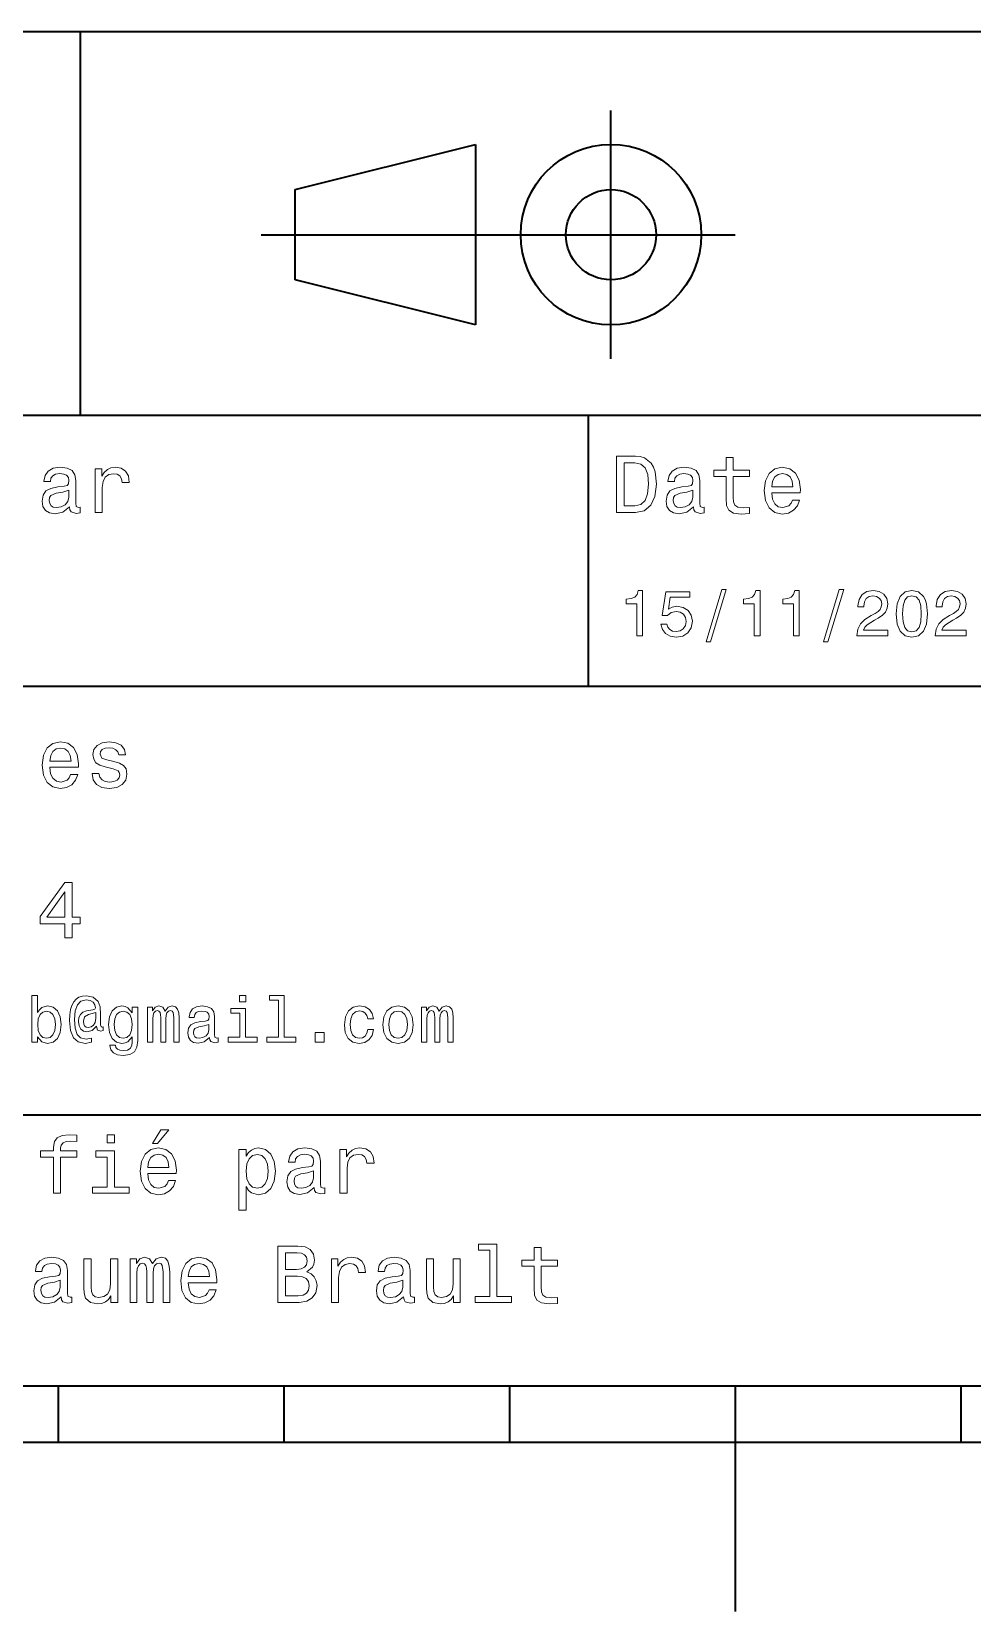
# Model space of a CAD drawing. Extents: x 0 to 297, y 0 to 210.
# Drawn here: x 117.3 to 159, y 0 to 70 of the extents above; entities that cross this region are included whole.
import ezdxf

# ---------------------------------------------------------------- set-up
doc = ezdxf.new("R2010")
doc.units = 0

msp = doc.modelspace()

# ---------------------------------------------------------------- linework, layer by layer
at = {"color": 7, "lineweight": 35}
for p, q in [((97, 70), (287, 70)), ((127.5, 61), (148.5, 61)), ((97, 53), (162, 53)), ((97, 41), (162, 41)), ((97, 22), (162, 22)), ((10, 10), (287, 10)), ((97, 10), (287, 10)), ((98.5, 7.5), (198.5, 7.5))]:
    msp.add_line(p, q, dxfattribs=at)
at = {"color": 7, "lineweight": 35, "ltscale": 0.425}
msp.add_line((119.5, 53), (119.5, 70), dxfattribs=at)
at = {"color": 7, "lineweight": 35, "ltscale": 0.275}
msp.add_line((143, 55.5), (143, 66.5), dxfattribs=at)
at = {"color": 7, "lineweight": 35, "ltscale": 0.206155}
for p, q in [((129, 63), (137, 65)), ((137, 57), (129, 59))]:
    msp.add_line(p, q, dxfattribs=at)
at = {"color": 7, "lineweight": 35, "ltscale": 0.2}
msp.add_line((137, 65), (137, 57), dxfattribs=at)
at = {"color": 7, "lineweight": 35, "ltscale": 0.1}
msp.add_line((129, 59), (129, 63), dxfattribs=at)
at = {"color": 7, "lineweight": 35, "ltscale": 0.3}
msp.add_line((142, 41), (142, 53), dxfattribs=at)
at = {"color": 7, "lineweight": 35, "ltscale": 0.0625}
for p, q in [((118.5, 10), (118.5, 7.5)), ((128.5, 10), (128.5, 7.5)), ((138.5, 10), (138.5, 7.5)), ((158.5, 10), (158.5, 7.5))]:
    msp.add_line(p, q, dxfattribs=at)
at = {"color": 7, "lineweight": 35, "ltscale": 0.25}
msp.add_line((148.5, 10), (148.5, 0), dxfattribs=at)
at = {"color": 7, "lineweight": 13}
for points in [[(144.080688, 51.190563), (143.248566, 51.190563), (143.248566, 48.690563), (144.080688, 48.690563), (144.473343, 48.769814), (144.765137, 49.011169), (144.945251, 49.40382), (145.010086, 49.940563), (144.952454, 50.488113), (144.880402, 50.70425), (144.779541, 50.877163), (144.487747, 51.111313), (144.296829, 51.168949)], [(148.100861, 50.289986), (148.100861, 49.320965), (148.122482, 49.007565), (148.223343, 48.791428), (148.425079, 48.665348), (148.767288, 48.62212), (149.141937, 48.640129), (149.141937, 48.913906), (148.868149, 48.892292), (148.619598, 48.921112), (148.486313, 49.011169), (148.42868, 49.162464), (148.417862, 49.375), (148.417862, 50.289986), (149.141937, 50.289986), (149.141937, 50.560158), (148.417862, 50.560158), (148.417862, 51.125721), (148.100861, 51.125721), (148.100861, 50.560158), (147.553314, 50.560158), (147.553314, 50.289986)], [(119.005043, 48.942726), (119.005043, 48.931919), (119.023056, 48.809441), (119.077087, 48.722984), (119.304031, 48.654541), (119.480545, 48.683357), (119.480545, 48.928314), (119.4049, 48.917507), (119.304031, 48.96434), (119.286026, 49.108429), (119.286026, 50.109871), (119.242798, 50.365635), (119.116714, 50.54575), (118.896973, 50.65382), (118.587173, 50.693443), (118.284584, 50.650219), (118.061241, 50.52774), (117.920746, 50.336815), (117.873917, 50.084656), (117.873917, 50.063042), (118.158501, 50.063042), (118.183716, 50.21434), (118.26297, 50.322407), (118.392654, 50.387249), (118.57637, 50.412464), (118.752884, 50.394455), (118.878967, 50.34042), (118.954613, 50.246758), (118.979828, 50.117077), (118.965416, 49.965778), (118.907784, 49.890129), (118.763687, 49.854107), (118.493515, 49.825291), (118.183716, 49.760448), (117.963974, 49.645176), (117.834297, 49.465057), (117.79467, 49.19849), (117.830688, 48.960735), (117.942368, 48.784222), (118.122482, 48.67255), (118.37104, 48.632927), (118.706055, 48.708576)], [(120.143372, 48.690563), (120.460373, 48.690563), (120.460373, 49.796471), (120.492798, 50.063042), (120.590057, 50.253963), (120.748558, 50.369236), (120.961098, 50.408863), (121.119598, 50.383648), (121.238472, 50.3116), (121.310516, 50.189121), (121.335739, 50.023415), (121.656342, 50.023415), (121.613113, 50.315205), (121.49424, 50.524136), (121.296112, 50.650219), (121.02594, 50.693443), (120.842224, 50.664627), (120.683716, 50.592579), (120.543228, 50.4701), (120.431557, 50.304398), (120.431557, 50.625), (120.143372, 50.625)], [(144.055481, 50.891571), (144.329254, 50.837536), (144.516571, 50.671829), (144.628235, 50.376442), (144.664261, 49.940563), (144.624634, 49.519093), (144.51297, 49.223705), (144.322052, 49.047192), (144.055481, 48.989555), (143.583572, 48.989555), (143.583572, 50.891571)], [(146.656342, 48.942726), (146.656342, 48.931919), (146.674347, 48.809441), (146.728394, 48.722984), (146.955338, 48.654541), (147.131851, 48.683357), (147.131851, 48.928314), (147.056198, 48.917507), (146.955338, 48.96434), (146.937317, 49.108429), (146.937317, 50.109871), (146.894089, 50.365635), (146.768005, 50.54575), (146.548264, 50.65382), (146.23848, 50.693443), (145.935883, 50.650219), (145.71254, 50.52774), (145.572052, 50.336815), (145.525223, 50.084656), (145.525223, 50.063042), (145.809799, 50.063042), (145.835022, 50.21434), (145.914261, 50.322407), (146.043945, 50.387249), (146.227661, 50.412464), (146.404175, 50.394455), (146.530258, 50.34042), (146.605911, 50.246758), (146.631119, 50.117077), (146.616714, 49.965778), (146.559082, 49.890129), (146.414978, 49.854107), (146.144806, 49.825291), (145.835022, 49.760448), (145.61528, 49.645176), (145.485596, 49.465057), (145.445969, 49.19849), (145.481995, 48.960735), (145.593658, 48.784222), (145.773773, 48.67255), (146.022339, 48.632927), (146.357346, 48.708576)], [(150.121765, 49.565922), (151.389771, 49.565922), (151.393372, 49.713619), (151.335739, 50.127884), (151.177231, 50.437683), (150.925079, 50.625), (150.590057, 50.693443), (150.262253, 50.621399), (150.010086, 50.41967), (149.847977, 50.091862), (149.790344, 49.659584), (149.844376, 49.216499), (150.006485, 48.892292), (150.255051, 48.690563), (150.579254, 48.62212), (150.860229, 48.668949), (151.090775, 48.791428), (151.260086, 48.98595), (151.357346, 49.245319), (151.043945, 49.245319), (150.979111, 49.101227), (150.885452, 48.993156), (150.618881, 48.9067), (150.413544, 48.946327), (150.258652, 49.072407), (150.157776, 49.27774), (150.121765, 49.555115)], [(150.121765, 49.832493), (150.161377, 50.081055), (150.258652, 50.264771), (150.406342, 50.376442), (150.600861, 50.416069), (150.791794, 50.376442), (150.939484, 50.264771), (151.029541, 50.081055), (151.061966, 49.832493)], [(118.969025, 49.367798), (118.925797, 49.180477), (118.810516, 49.036385), (118.637611, 48.942726), (118.425072, 48.910305), (118.288185, 48.928314), (118.190926, 48.98595), (118.129684, 49.086815), (118.111671, 49.227306), (118.126083, 49.353386), (118.183716, 49.443443), (118.414268, 49.544312), (118.706055, 49.587536), (118.969025, 49.673992)], [(146.620316, 49.367798), (146.577087, 49.180477), (146.461823, 49.036385), (146.28891, 48.942726), (146.07637, 48.910305), (145.939484, 48.928314), (145.842224, 48.98595), (145.780975, 49.086815), (145.76297, 49.227306), (145.777374, 49.353386), (145.835022, 49.443443), (146.065567, 49.544312), (146.357346, 49.587536), (146.620316, 49.673992)], [(144.14122, 43.224785), (144.403458, 43.224785), (144.403458, 45.239193), (144.207504, 45.239193), (144.155624, 45.0634), (144.05188, 44.945248), (143.893372, 44.876083), (143.674362, 44.853027), (143.674362, 44.648415), (144.14122, 44.648415)], [(145.213257, 43.746399), (145.276657, 43.510086), (145.417877, 43.325649), (145.625366, 43.210377), (145.890488, 43.167149), (146.181564, 43.219021), (146.409225, 43.360233), (146.553314, 43.585014), (146.608078, 43.873199), (146.559082, 44.141212), (146.420761, 44.351585), (146.20462, 44.487034), (145.925079, 44.536022), (145.708939, 44.501442), (145.541794, 44.406342), (145.622482, 44.945248), (146.498566, 44.945248), (146.498566, 45.181557), (145.429398, 45.181557), (145.270905, 44.12104), (145.50145, 44.12104), (145.668594, 44.256485), (145.881851, 44.305477), (146.066284, 44.273777), (146.207504, 44.181557), (146.296829, 44.040348), (146.328537, 43.858791), (146.296829, 43.677235), (146.20462, 43.536022), (146.0634, 43.446686), (145.881851, 43.414986), (145.729111, 43.435158), (145.610962, 43.501442), (145.524506, 43.605186), (145.481277, 43.746399)], [(147.213257, 42.956772), (147.412109, 42.956772), (148.109512, 45.279541), (147.907791, 45.279541)], [(149.345825, 43.224785), (149.608078, 43.224785), (149.608078, 45.239193), (149.412109, 45.239193), (149.360229, 45.0634), (149.256485, 44.945248), (149.097992, 44.876083), (148.878967, 44.853027), (148.878967, 44.648415), (149.345825, 44.648415)], [(151.080688, 43.224785), (151.342941, 43.224785), (151.342941, 45.239193), (151.146973, 45.239193), (151.095108, 45.0634), (150.991364, 44.945248), (150.832855, 44.876083), (150.613831, 44.853027), (150.613831, 44.648415), (151.080688, 44.648415)], [(152.417877, 42.956772), (152.616714, 42.956772), (153.314133, 45.279541), (153.112396, 45.279541)], [(153.899139, 43.224785), (155.273773, 43.224785), (155.273773, 43.472622), (154.187317, 43.472622), (154.247849, 43.60807), (154.351593, 43.720463), (154.671478, 43.925072), (154.841507, 44.011528), (155.031708, 44.135448), (155.167145, 44.279541), (155.244965, 44.44957), (155.273773, 44.642651), (155.224792, 44.884727), (155.08934, 45.074928), (154.881851, 45.195965), (154.613831, 45.239193), (154.337173, 45.190201), (154.126801, 45.054756), (153.991364, 44.838619), (153.945251, 44.553314), (153.945251, 44.51297), (154.207504, 44.51297), (154.207504, 44.536022), (154.233429, 44.731991), (154.311249, 44.876083), (154.435165, 44.9683), (154.599426, 45), (154.766571, 44.971184), (154.890488, 44.899136), (154.971191, 44.786743), (155, 44.645535), (154.979828, 44.51297), (154.925079, 44.400578), (154.832855, 44.302593), (154.706055, 44.216141), (154.536026, 44.12392), (154.253601, 43.945248), (154.054764, 43.755043), (153.9366, 43.524498), (153.899139, 43.233429)], [(155.642654, 44.201729), (155.685883, 43.749279), (155.821335, 43.426514), (156.037476, 43.230549), (156.337173, 43.167149), (156.634003, 43.230549), (156.850143, 43.426514), (156.982712, 43.749279), (157.028824, 44.201729), (156.982712, 44.651299), (156.927963, 44.829971), (156.850143, 44.976948), (156.634003, 45.172913), (156.337173, 45.239193), (156.037476, 45.172913), (155.821335, 44.974064), (155.685883, 44.651299)], [(155.919312, 44.201729), (155.942368, 44.550434), (156.01442, 44.801155), (156.144104, 44.948128), (156.337173, 45), (156.527374, 44.948128), (156.657059, 44.801155), (156.729111, 44.550434), (156.752167, 44.201729), (156.729111, 43.850143), (156.657059, 43.599426), (156.527374, 43.45245), (156.337173, 43.403458), (156.144104, 43.45245), (156.01442, 43.599426), (155.942368, 43.850143)], [(157.368881, 43.224785), (158.743515, 43.224785), (158.743515, 43.472622), (157.657059, 43.472622), (157.71759, 43.60807), (157.821335, 43.720463), (158.14122, 43.925072), (158.311249, 44.011528), (158.50145, 44.135448), (158.636887, 44.279541), (158.714706, 44.44957), (158.743515, 44.642651), (158.694534, 44.884727), (158.559082, 45.074928), (158.351593, 45.195965), (158.083572, 45.239193), (157.806915, 45.190201), (157.596542, 45.054756), (157.461105, 44.838619), (157.414993, 44.553314), (157.414993, 44.51297), (157.677231, 44.51297), (157.677231, 44.536022), (157.703171, 44.731991), (157.780991, 44.876083), (157.904907, 44.9683), (158.069168, 45), (158.236313, 44.971184), (158.360229, 44.899136), (158.440918, 44.786743), (158.469742, 44.645535), (158.44957, 44.51297), (158.394821, 44.400578), (158.302597, 44.302593), (158.175797, 44.216141), (158.005768, 44.12392), (157.723343, 43.945248), (157.524506, 43.755043), (157.406342, 43.524498), (157.368881, 43.233429)], [(118.133286, 37.406338), (119.401299, 37.406338), (119.4049, 37.554035), (119.34726, 37.9683), (119.188766, 38.278099), (118.9366, 38.465416), (118.601585, 38.533859), (118.273773, 38.461815), (118.021614, 38.260086), (117.859512, 37.932278), (117.801872, 37.5), (117.855911, 37.056915), (118.018013, 36.732708), (118.266571, 36.530979), (118.590775, 36.462536), (118.871758, 36.509365), (119.10231, 36.631844), (119.271614, 36.826366), (119.368881, 37.085735), (119.055481, 37.085735), (118.990631, 36.941643), (118.896973, 36.833572), (118.630402, 36.747116), (118.425072, 36.786743), (118.270172, 36.912823), (118.169312, 37.118156), (118.133286, 37.395531)], [(120.971901, 37.658501), (120.66571, 37.730545), (120.438766, 37.8134), (120.363113, 37.982708), (120.384727, 38.101585), (120.460373, 38.188038), (120.582855, 38.242073), (120.759369, 38.263687), (120.92868, 38.242073), (121.061966, 38.177231), (121.148415, 38.079971), (121.184441, 37.950287), (121.49424, 37.950287), (121.49424, 37.957493), (121.440201, 38.191643), (121.292511, 38.375359), (121.061966, 38.490635), (120.759369, 38.533859), (120.453171, 38.490635), (120.229828, 38.371758), (120.08934, 38.195244), (120.046112, 37.971901), (120.078529, 37.755764), (120.179398, 37.604465), (120.3451, 37.496399), (120.586456, 37.42075), (120.939484, 37.334293), (121.155624, 37.244236), (121.213257, 37.172188), (121.234871, 37.064121), (121.202454, 36.930836), (121.115997, 36.829971), (120.97551, 36.765129), (120.788185, 36.743515), (120.590057, 36.765129), (120.445969, 36.840778), (120.348709, 36.963257), (120.309082, 37.132565), (120.002884, 37.132565), (120.053314, 36.844379), (120.201012, 36.635445), (120.435158, 36.509365), (120.759369, 36.462536), (121.097984, 36.509365), (121.346542, 36.635445), (121.497841, 36.837173), (121.551872, 37.100143), (121.512253, 37.327087), (121.400574, 37.481987), (121.216858, 37.582851)], [(118.133286, 37.672909), (118.172913, 37.921471), (118.270172, 38.105186), (118.41787, 38.216858), (118.612396, 38.256485), (118.803314, 38.216858), (118.951012, 38.105186), (119.041069, 37.921471), (119.073486, 37.672909)], [(118.799713, 29.850143), (119.123917, 29.850143), (119.123917, 30.46974), (119.480545, 30.46974), (119.480545, 30.757925), (119.123917, 30.757925), (119.123917, 32.296108), (118.796112, 32.296108), (117.701012, 30.786743), (117.701012, 30.46974), (118.799713, 30.46974)], [(118.003601, 30.757925), (118.799713, 31.878241), (118.799713, 30.757925)], [(117.593658, 25.463978), (117.780975, 25.242075), (118.03746, 25.170031), (118.279541, 25.224785), (118.472626, 25.38905), (118.593658, 25.651299), (118.639771, 26), (118.593658, 26.348703), (118.469742, 26.60807), (118.279541, 26.769453), (118.03746, 26.827091), (117.783859, 26.752163), (117.680115, 26.659943), (117.593658, 26.536024), (117.593658, 27.293949), (117.340057, 27.293949), (117.340057, 25.224785), (117.593658, 25.224785)], [(120.504318, 25.734871), (120.504318, 25.902018), (120.458214, 25.893373), (120.403458, 25.913546), (120.386169, 25.974064), (120.386169, 26.446688), (120.363113, 26.780981), (120.270889, 27.02882), (120.054756, 27.213257), (119.752159, 27.279539), (119.57637, 27.262249), (119.426514, 27.210375), (119.296829, 27.12392), (119.193085, 27.002882), (119.112389, 26.850145), (119.054756, 26.662825), (119.020172, 26.438042), (119.008644, 26.184439), (119.048988, 25.737753), (119.178673, 25.42075), (119.394814, 25.230549), (119.703171, 25.170031), (119.985588, 25.216139), (119.985588, 25.406342), (119.737747, 25.360231), (119.498558, 25.409224), (119.340057, 25.567724), (119.253601, 25.835735), (119.227661, 26.224785), (119.256485, 26.605188), (119.354462, 26.876081), (119.51297, 27.040346), (119.743515, 27.095102), (119.919312, 27.063402), (120.048988, 26.988474), (120.129684, 26.876081), (120.158501, 26.746399), (120.126801, 26.682999), (120.040344, 26.654179), (119.757927, 26.610952), (119.602303, 26.547552), (119.489914, 26.449568), (119.42363, 26.314121), (119.403458, 26.135448), (119.429398, 25.942364), (119.501442, 25.798271), (119.619598, 25.708935), (119.775215, 25.680117), (120.002884, 25.740635), (120.195969, 25.930836), (120.195969, 25.913546), (120.242073, 25.760807), (120.400574, 25.714699)], [(122.028816, 25.293949), (122.028816, 26.772335), (121.786743, 26.772335), (121.786743, 26.521614), (121.587898, 26.749281), (121.466858, 26.806917), (121.331413, 26.827091), (121.086456, 26.769453), (120.896255, 26.60807), (120.772339, 26.348703), (120.729111, 26), (120.772339, 25.648417), (120.896255, 25.38905), (121.086456, 25.224785), (121.331413, 25.170031), (121.469742, 25.190203), (121.585014, 25.242075), (121.786743, 25.461096), (121.786743, 25.242075), (121.763687, 25.069166), (121.700287, 24.945246), (121.579254, 24.873199), (121.39769, 24.847263), (121.239197, 24.864553), (121.126801, 24.907782), (121.060516, 24.98271), (121.040344, 25.083574), (120.795387, 25.083574), (120.795387, 25.072046), (120.832855, 24.887609), (120.948128, 24.749281), (121.132568, 24.659943), (121.383286, 24.628242), (121.682999, 24.671471), (121.881844, 24.792509), (121.994232, 25.002882)], [(122.458214, 25.224785), (122.691643, 25.224785), (122.691643, 26.259367), (122.706055, 26.414986), (122.749283, 26.527378), (122.815567, 26.59366), (122.902016, 26.619598), (122.971184, 26.596542), (123.017288, 26.538906), (123.040344, 26.440924), (123.048996, 26.311241), (123.048996, 25.224785), (123.268013, 25.224785), (123.268013, 26.259367), (123.282425, 26.412106), (123.325653, 26.524496), (123.394814, 26.59366), (123.48127, 26.619598), (123.55043, 26.596542), (123.596542, 26.538906), (123.625359, 26.311241), (123.625359, 25.224785), (123.858788, 25.224785), (123.858788, 26.293949), (123.844383, 26.515852), (123.798271, 26.685881), (123.706055, 26.789627), (123.556198, 26.827091), (123.380402, 26.769453), (123.244957, 26.602306), (123.138329, 26.766571), (122.959656, 26.827091), (122.795387, 26.769453), (122.682999, 26.60807), (122.682999, 26.772335), (122.458214, 26.772335)], [(125.213257, 25.426514), (125.213257, 25.417868), (125.227669, 25.319885), (125.270897, 25.250721), (125.452454, 25.195967), (125.593658, 25.219021), (125.593658, 25.414986), (125.533142, 25.406342), (125.452454, 25.443806), (125.438042, 25.559078), (125.438042, 26.360231), (125.403458, 26.564842), (125.302597, 26.708935), (125.126801, 26.795389), (124.878967, 26.827091), (124.636887, 26.792507), (124.458214, 26.694525), (124.345825, 26.541788), (124.308357, 26.340059), (124.308357, 26.322767), (124.536026, 26.322767), (124.556198, 26.443806), (124.619598, 26.53026), (124.723343, 26.582134), (124.870316, 26.602306), (125.011528, 26.587896), (125.112396, 26.54467), (125.172913, 26.469742), (125.193085, 26.365995), (125.181557, 26.244957), (125.135452, 26.184439), (125.020172, 26.155621), (124.804031, 26.132566), (124.556198, 26.080692), (124.380402, 25.988474), (124.276657, 25.844381), (124.244957, 25.631124), (124.273773, 25.440924), (124.363113, 25.299713), (124.507202, 25.210375), (124.706055, 25.178675), (124.97406, 25.239195)], [(126.804039, 25.438042), (126.804039, 26.720463), (126.15274, 26.720463), (126.15274, 26.504324), (126.55043, 26.504324), (126.55043, 25.438042), (126.0317, 25.438042), (126.0317, 25.224785), (127.328529, 25.224785), (127.328529, 25.438042)], [(126.812683, 27.293949), (126.54467, 27.293949), (126.54467, 27.005764), (126.812683, 27.005764)], [(128.268021, 27.080692), (128.268021, 25.438042), (127.746399, 25.438042), (127.746399, 25.224785), (129.040344, 25.224785), (129.040344, 25.438042), (128.521622, 25.438042), (128.521622, 27.293949), (127.870316, 27.293949), (127.870316, 27.080692)], [(132.219025, 26.259367), (132.469742, 26.259367), (132.417877, 26.489914), (132.293945, 26.671471), (132.100861, 26.783863), (131.850143, 26.827091), (131.573486, 26.769453), (131.363113, 26.60807), (131.23056, 26.345821), (131.184448, 25.994238), (131.227661, 25.645535), (131.357361, 25.386168), (131.561966, 25.224785), (131.841507, 25.170031), (132.08934, 25.213257), (132.282425, 25.334295), (132.414993, 25.524496), (132.472626, 25.778099), (132.23056, 25.778099), (132.187317, 25.616716), (132.106628, 25.495678), (131.991364, 25.42075), (131.850143, 25.397696), (131.674347, 25.43516), (131.547546, 25.550434), (131.469742, 25.737753), (131.443817, 26.002882), (131.469742, 26.262249), (131.55043, 26.449568), (131.680115, 26.564842), (131.850143, 26.605188), (132, 26.579252), (132.112396, 26.51297), (132.187317, 26.40346)], [(132.893372, 25.99712), (132.939484, 25.645535), (133.072052, 25.386168), (133.282425, 25.224785), (133.56485, 25.170031), (133.844391, 25.224785), (134.054764, 25.383286), (134.187317, 25.642653), (134.236313, 25.99712), (134.187317, 26.348703), (134.054764, 26.610952), (133.844391, 26.769453), (133.56485, 26.827091), (133.282425, 26.769453), (133.072052, 26.60807), (132.939484, 26.348703)], [(133.15274, 26), (133.17868, 26.259367), (133.259369, 26.446688), (133.389053, 26.56196), (133.56485, 26.602306), (133.737762, 26.56196), (133.867432, 26.449568), (133.948135, 26.259367), (133.976944, 26), (133.948135, 25.737753), (133.867432, 25.547552), (133.737762, 25.432278), (133.56485, 25.394814), (133.389053, 25.432278), (133.259369, 25.547552), (133.17868, 25.737753)], [(134.60231, 25.224785), (134.835739, 25.224785), (134.835739, 26.259367), (134.850143, 26.414986), (134.893372, 26.527378), (134.959656, 26.59366), (135.046112, 26.619598), (135.11528, 26.596542), (135.161392, 26.538906), (135.184448, 26.440924), (135.193085, 26.311241), (135.193085, 25.224785), (135.412109, 25.224785), (135.412109, 26.259367), (135.426514, 26.412106), (135.469742, 26.524496), (135.53891, 26.59366), (135.625366, 26.619598), (135.694534, 26.596542), (135.740631, 26.538906), (135.769455, 26.311241), (135.769455, 25.224785), (136.002884, 25.224785), (136.002884, 26.293949), (135.98848, 26.515852), (135.942368, 26.685881), (135.850143, 26.789627), (135.700287, 26.827091), (135.524506, 26.769453), (135.389053, 26.602306), (135.282425, 26.766571), (135.10376, 26.827091), (134.939484, 26.769453), (134.827087, 26.60807), (134.827087, 26.772335), (134.60231, 26.772335)], [(118.380402, 26), (118.351585, 25.740635), (118.273773, 25.550434), (118.149857, 25.43516), (117.994232, 25.397696), (117.824203, 25.43516), (117.700287, 25.550434), (117.622475, 25.737753), (117.596542, 26), (117.622475, 26.259367), (117.700287, 26.446688), (117.824203, 26.559078), (117.994232, 26.599424), (118.149857, 26.559078), (118.273773, 26.443806), (118.351585, 26.256485)], [(120.170029, 26.279539), (120.141212, 26.100866), (120.069168, 25.974064), (119.959656, 25.896255), (119.829971, 25.873199), (119.740631, 25.887609), (119.677231, 25.939482), (119.636887, 26.025938), (119.625359, 26.146975), (119.674347, 26.345821), (119.841499, 26.449568), (120.170029, 26.53026)], [(120.991356, 26), (121.017288, 26.256485), (121.0951, 26.446688), (121.216141, 26.559078), (121.377518, 26.599424), (121.547546, 26.559078), (121.674347, 26.446688), (121.752159, 26.256485), (121.780975, 26), (121.752159, 25.737753), (121.674347, 25.550434), (121.547546, 25.43516), (121.377518, 25.397696), (121.216141, 25.43516), (121.0951, 25.550434), (121.017288, 25.740635)], [(125.184441, 25.766571), (125.149857, 25.616716), (125.05764, 25.501442), (124.919312, 25.426514), (124.749283, 25.400578), (124.639771, 25.414986), (124.561958, 25.461096), (124.51297, 25.541788), (124.498558, 25.654181), (124.510086, 25.755045), (124.556198, 25.827091), (124.740631, 25.907782), (124.97406, 25.942364), (125.184441, 26.011528)], [(129.896255, 25.224785), (130.293945, 25.224785), (130.293945, 25.654181), (129.896255, 25.654181)], [(118.295387, 20.130404), (118.295387, 18.530979), (118.612396, 18.530979), (118.612396, 20.130404), (119.332855, 20.130404), (119.332855, 20.400576), (118.612396, 20.400576), (118.612396, 20.519451), (118.637611, 20.663544), (118.720459, 20.760807), (118.860954, 20.818443), (119.062683, 20.840057), (119.332855, 20.825647), (119.332855, 21.099422), (118.990631, 21.117435), (118.680832, 21.085014), (118.464699, 20.987751), (118.335014, 20.818443), (118.295387, 20.577089), (118.295387, 20.400576), (117.715424, 20.400576), (117.715424, 20.130404)], [(121.004326, 21.117435), (120.669312, 21.117435), (120.669312, 20.757204), (121.004326, 20.757204)], [(122.690201, 20.728386), (122.90274, 20.728386), (123.403458, 21.340778), (123.05043, 21.340778)], [(120.993515, 18.79755), (120.993515, 20.400576), (120.179398, 20.400576), (120.179398, 20.130404), (120.676514, 20.130404), (120.676514, 18.79755), (120.028099, 18.79755), (120.028099, 18.530979), (121.649139, 18.530979), (121.649139, 18.79755)], [(122.470459, 19.40634), (123.73848, 19.40634), (123.742081, 19.554033), (123.684441, 19.9683), (123.52594, 20.278097), (123.273773, 20.465418), (122.938766, 20.533861), (122.610954, 20.461815), (122.358795, 20.260086), (122.196686, 19.932276), (122.139053, 19.5), (122.193085, 19.056915), (122.355194, 18.732708), (122.603745, 18.530979), (122.927956, 18.462536), (123.208939, 18.509365), (123.439484, 18.631844), (123.608795, 18.826368), (123.706055, 19.085733), (123.392654, 19.085733), (123.327812, 18.941643), (123.234154, 18.833572), (122.967583, 18.747118), (122.762253, 18.786743), (122.607353, 18.912823), (122.506485, 19.118155), (122.470459, 19.395533)], [(126.829254, 20.166426), (126.829254, 20.465418), (126.512253, 20.465418), (126.512253, 17.7817), (126.829254, 17.7817), (126.829254, 18.826368), (126.940926, 18.657061), (127.067009, 18.545389), (127.38401, 18.462536), (127.6866, 18.530979), (127.924355, 18.736311), (128.079254, 19.060518), (128.136887, 19.5), (128.079254, 19.935879), (127.924355, 20.260086), (127.6866, 20.461815), (127.38401, 20.533861), (127.211098, 20.512247), (127.0634, 20.443804), (126.937325, 20.328529)], [(129.847992, 18.78314), (129.847992, 18.772333), (129.865997, 18.649855), (129.920029, 18.5634), (130.146973, 18.494957), (130.323486, 18.523775), (130.323486, 18.768732), (130.247849, 18.757925), (130.146973, 18.804754), (130.128967, 18.948847), (130.128967, 19.950287), (130.085739, 20.206051), (129.959656, 20.386166), (129.739914, 20.494236), (129.430115, 20.533861), (129.127533, 20.490633), (128.904175, 20.368155), (128.763687, 20.177233), (128.716858, 19.925072), (128.716858, 19.903458), (129.00145, 19.903458), (129.026657, 20.054754), (129.105911, 20.162823), (129.235596, 20.227665), (129.419312, 20.252882), (129.595825, 20.234869), (129.721909, 20.180836), (129.797562, 20.087175), (129.822769, 19.957493), (129.808365, 19.806194), (129.750732, 19.730547), (129.606628, 19.694523), (129.336456, 19.665705), (129.026657, 19.600864), (128.806915, 19.48559), (128.677246, 19.305475), (128.637619, 19.038904), (128.67363, 18.801151), (128.785309, 18.62464), (128.965424, 18.512968), (129.213989, 18.473343), (129.548996, 18.54899)], [(130.986313, 18.530979), (131.303314, 18.530979), (131.303314, 19.636887), (131.335739, 19.903458), (131.432999, 20.094379), (131.591507, 20.209654), (131.804047, 20.249279), (131.96254, 20.224062), (132.081421, 20.152016), (132.153473, 20.029537), (132.17868, 19.863832), (132.499283, 19.863832), (132.456055, 20.155619), (132.337189, 20.364553), (132.139053, 20.490633), (131.868881, 20.533861), (131.685165, 20.505043), (131.526657, 20.432997), (131.386169, 20.310518), (131.274506, 20.144812), (131.274506, 20.465418), (130.986313, 20.465418)], [(122.470459, 19.672911), (122.510086, 19.921469), (122.607353, 20.105186), (122.755043, 20.216858), (122.94957, 20.256483), (123.140488, 20.216858), (123.288185, 20.105186), (123.378242, 19.921469), (123.410667, 19.672911)], [(127.329971, 18.747118), (127.117439, 18.793947), (126.96254, 18.93804), (126.86528, 19.17219), (126.832855, 19.5), (126.86528, 19.824207), (126.96254, 20.058357), (127.117439, 20.198847), (127.329971, 20.249279), (127.524498, 20.198847), (127.679398, 20.054754), (127.776657, 19.820604), (127.812683, 19.5), (127.776657, 19.175793), (127.679398, 18.93804), (127.524498, 18.793947)], [(129.811966, 19.208212), (129.768738, 19.020893), (129.653458, 18.876801), (129.48056, 18.78314), (129.268021, 18.750719), (129.131134, 18.768732), (129.033875, 18.826368), (128.972626, 18.927233), (128.95462, 19.067722), (128.969025, 19.193804), (129.026657, 19.283861), (129.257202, 19.384726), (129.548996, 19.427954), (129.811966, 19.514408)], [(129.523056, 15.041427), (129.775208, 15.25036), (129.840057, 15.39085), (129.861664, 15.563761), (129.814835, 15.833934), (129.674347, 16.028458), (129.447403, 16.147335), (129.130402, 16.190563), (128.240631, 16.190563), (128.240631, 13.690562), (129.180832, 13.690562), (129.515854, 13.740994), (129.764404, 13.888689), (129.919312, 14.122839), (129.973343, 14.439842), (129.940918, 14.652378), (129.854462, 14.828891), (129.713974, 14.958574)], [(137.631851, 16.010447), (137.631851, 13.957133), (136.979828, 13.957133), (136.979828, 13.690562), (138.59726, 13.690562), (138.59726, 13.957133), (137.948853, 13.957133), (137.948853, 16.277018), (137.134735, 16.277018), (137.134735, 16.010447)], [(139.595093, 15.289986), (139.595093, 14.320966), (139.616714, 14.007565), (139.717575, 13.791427), (139.919312, 13.665346), (140.261536, 13.622118), (140.636169, 13.64013), (140.636169, 13.913905), (140.362396, 13.892291), (140.113831, 13.92111), (139.980545, 14.011168), (139.922913, 14.162464), (139.912109, 14.375), (139.912109, 15.289986), (140.636169, 15.289986), (140.636169, 15.560159), (139.912109, 15.560159), (139.912109, 16.125721), (139.595093, 16.125721), (139.595093, 15.560159), (139.047546, 15.560159), (139.047546, 15.289986)], [(118.633278, 13.942723), (118.633278, 13.931917), (118.651291, 13.809439), (118.70533, 13.722983), (118.932274, 13.654539), (119.108788, 13.683357), (119.108788, 13.928314), (119.033134, 13.917507), (118.932274, 13.964337), (118.914261, 14.10843), (118.914261, 15.109871), (118.871033, 15.365634), (118.744949, 15.54575), (118.525208, 15.653819), (118.215416, 15.693444), (117.912819, 15.650216), (117.689476, 15.527738), (117.548988, 15.336816), (117.502159, 15.084655), (117.502159, 15.063041), (117.786743, 15.063041), (117.811958, 15.214337), (117.891205, 15.322407), (118.020889, 15.387248), (118.204605, 15.412464), (118.381119, 15.394453), (118.507202, 15.340418), (118.582848, 15.246758), (118.608063, 15.117075), (118.593658, 14.965778), (118.536018, 14.89013), (118.39193, 14.854107), (118.12175, 14.825289), (117.811958, 14.760447), (117.592216, 14.645173), (117.462532, 14.465058), (117.422905, 14.198487), (117.458931, 13.960735), (117.570602, 13.784223), (117.750717, 13.672551), (117.999275, 13.632925), (118.33429, 13.708573)], [(121.144089, 15.625), (120.827087, 15.625), (120.827087, 14.508286), (120.791061, 14.248919), (120.686592, 14.0616), (120.52449, 13.946326), (120.311958, 13.910303), (120.142647, 13.939121), (120.034576, 14.025577), (119.973335, 14.173271), (119.958931, 14.382205), (119.958931, 15.625), (119.641922, 15.625), (119.641922, 14.353387), (119.652733, 14.097623), (119.721176, 13.885087), (119.930115, 13.690562), (120.265121, 13.622118), (120.445236, 13.647335), (120.600143, 13.712176), (120.733429, 13.823848), (120.841492, 13.985951), (120.841492, 13.690562), (121.144089, 13.690562)], [(121.695236, 13.690562), (121.98703, 13.690562), (121.98703, 14.983789), (122.005035, 15.178314), (122.059074, 15.318804), (122.141922, 15.401657), (122.249992, 15.434078), (122.336449, 15.40526), (122.394089, 15.333214), (122.422905, 15.210735), (122.433716, 15.048632), (122.433716, 13.690562), (122.707489, 13.690562), (122.707489, 14.983789), (122.725502, 15.174712), (122.779533, 15.315202), (122.86599, 15.401657), (122.97406, 15.434078), (123.060516, 15.40526), (123.118149, 15.333214), (123.154175, 15.048632), (123.154175, 13.690562), (123.445961, 13.690562), (123.445961, 15.027018), (123.427948, 15.304395), (123.370316, 15.516932), (123.255035, 15.646614), (123.067719, 15.693444), (122.847977, 15.621398), (122.678665, 15.412464), (122.54538, 15.617796), (122.322037, 15.693444), (122.116707, 15.621398), (121.976219, 15.419669), (121.976219, 15.625), (121.695236, 15.625)], [(124.267288, 14.565923), (125.535301, 14.565923), (125.538902, 14.713617), (125.481262, 15.127882), (125.322762, 15.43768), (125.070602, 15.625), (124.735588, 15.693444), (124.407776, 15.621398), (124.155617, 15.419669), (123.993515, 15.091859), (123.935875, 14.659582), (123.989914, 14.216499), (124.152016, 13.892291), (124.400574, 13.690562), (124.724777, 13.622118), (125.00576, 13.668948), (125.236305, 13.791427), (125.405617, 13.985951), (125.502876, 14.245317), (125.189476, 14.245317), (125.124634, 14.101225), (125.030975, 13.993155), (124.764404, 13.9067), (124.559074, 13.946326), (124.404175, 14.072407), (124.303314, 14.277738), (124.267288, 14.555116)], [(124.267288, 14.832493), (124.306915, 15.081052), (124.404175, 15.26477), (124.551865, 15.376441), (124.746391, 15.416066), (124.937317, 15.376441), (125.085007, 15.26477), (125.175064, 15.081052), (125.207489, 14.832493)], [(129.061951, 15.153098), (128.572052, 15.153098), (128.572052, 15.891571), (129.090775, 15.891571), (129.285294, 15.869957), (129.42218, 15.805116), (129.505035, 15.693444), (129.533859, 15.527738), (129.501434, 15.362032), (129.414978, 15.246758), (129.267288, 15.174712)], [(130.614548, 13.690562), (130.931549, 13.690562), (130.931549, 14.79647), (130.963974, 15.063041), (131.061234, 15.253963), (131.219742, 15.369237), (131.432281, 15.408862), (131.590775, 15.383646), (131.709656, 15.3116), (131.781693, 15.189121), (131.806915, 15.023416), (132.127518, 15.023416), (132.08429, 15.315202), (131.965424, 15.524136), (131.767288, 15.650216), (131.497116, 15.693444), (131.3134, 15.664625), (131.154892, 15.59258), (131.014404, 15.470101), (130.90274, 15.304395), (130.90274, 15.625), (130.614548, 15.625)], [(133.8134, 13.942723), (133.8134, 13.931917), (133.831406, 13.809439), (133.885452, 13.722983), (134.112396, 13.654539), (134.28891, 13.683357), (134.28891, 13.928314), (134.213257, 13.917507), (134.112396, 13.964337), (134.094376, 14.10843), (134.094376, 15.109871), (134.051147, 15.365634), (133.925079, 15.54575), (133.705322, 15.653819), (133.395538, 15.693444), (133.092941, 15.650216), (132.869598, 15.527738), (132.729111, 15.336816), (132.682281, 15.084655), (132.682281, 15.063041), (132.966858, 15.063041), (132.992065, 15.214337), (133.07132, 15.322407), (133.201004, 15.387248), (133.38472, 15.412464), (133.561234, 15.394453), (133.687317, 15.340418), (133.76297, 15.246758), (133.788177, 15.117075), (133.773773, 14.965778), (133.716141, 14.89013), (133.572052, 14.854107), (133.30188, 14.825289), (132.992065, 14.760447), (132.772339, 14.645173), (132.642654, 14.465058), (132.603027, 14.198487), (132.639053, 13.960735), (132.750717, 13.784223), (132.930832, 13.672551), (133.179398, 13.632925), (133.514404, 13.708573)], [(136.324203, 15.625), (136.007202, 15.625), (136.007202, 14.508286), (135.971176, 14.248919), (135.866714, 14.0616), (135.704605, 13.946326), (135.492081, 13.910303), (135.322769, 13.939121), (135.214691, 14.025577), (135.153458, 14.173271), (135.139053, 14.382205), (135.139053, 15.625), (134.822052, 15.625), (134.822052, 14.353387), (134.832855, 14.097623), (134.901291, 13.885087), (135.110229, 13.690562), (135.445251, 13.622118), (135.625366, 13.647335), (135.780258, 13.712176), (135.913544, 13.823848), (136.021606, 13.985951), (136.021606, 13.690562), (136.324203, 13.690562)], [(129.141205, 13.989553), (128.572052, 13.989553), (128.572052, 14.850505), (129.108795, 14.850505), (129.335724, 14.825289), (129.497833, 14.74964), (129.595093, 14.619957), (129.627518, 14.432637), (129.595093, 14.23451), (129.505035, 14.097623), (129.353745, 14.01477)], [(118.59726, 14.367796), (118.554031, 14.180476), (118.438759, 14.036384), (118.265846, 13.942723), (118.053307, 13.910303), (117.91642, 13.928314), (117.81916, 13.985951), (117.757919, 14.086816), (117.739906, 14.227305), (117.754318, 14.353387), (117.811958, 14.443444), (118.042503, 14.544309), (118.33429, 14.587536), (118.59726, 14.673991)], [(133.777374, 14.367796), (133.734146, 14.180476), (133.618881, 14.036384), (133.445969, 13.942723), (133.233429, 13.910303), (133.096542, 13.928314), (132.999283, 13.985951), (132.938034, 14.086816), (132.920029, 14.227305), (132.934433, 14.353387), (132.992065, 14.443444), (133.222626, 14.544309), (133.514404, 14.587536), (133.777374, 14.673991)]]:
    msp.add_lwpolyline(points, close=True, dxfattribs=at)
at = {"color": 7, "lineweight": 35}
for radius in [4, 2]:
    msp.add_circle((143, 61), radius, dxfattribs=at)

doc.saveas('drawing.dxf')
